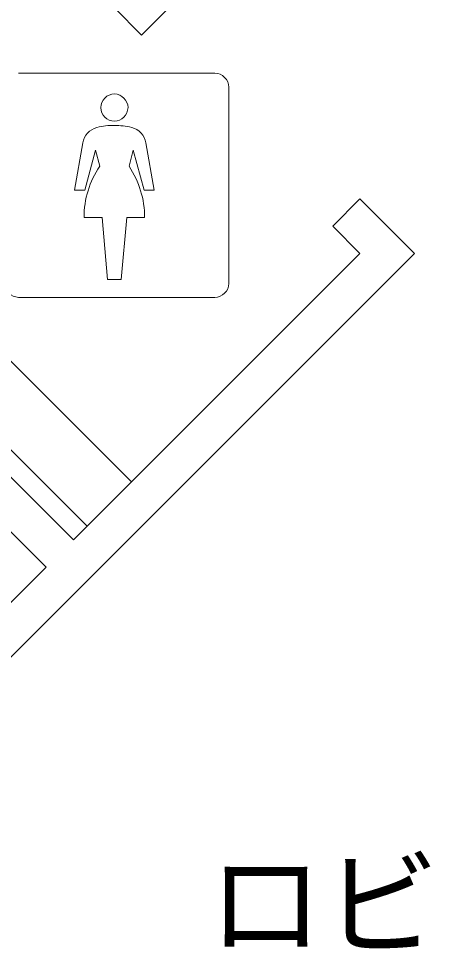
# Model space of a CAD drawing. Units: millimetres, scale not verified. Extents: x -36057 to 20255, y -22762 to 18611.
# Drawn here: x -977 to 1225, y 1103 to 5923 of the extents above; entities that cross this region are included whole.
import ezdxf
from ezdxf.enums import TextEntityAlignment as Align

# ---------------------------------------------------------------- set-up
doc = ezdxf.new("R2010")
doc.units = ezdxf.units.MM
doc.header["$LTSCALE"] = 200
for name, color, linetype, lineweight in [('1-0_121', 7, 'Continuous', 9), ('1-A', 7, 'Continuous', 9), ('1-F', 7, 'Continuous', 9)]:
    doc.layers.add(name, color=color, linetype=linetype, lineweight=lineweight)
doc.styles.add('HGｺﾞｼｯｸE', font='')
doc.styles.get('HGｺﾞｼｯｸE').set_extended_font_data('HGｺﾞｼｯｸE')

msp = doc.modelspace()

# ---------------------------------------------------------------- linework, layer by layer
at = {"layer": '1-0_121'}
for p, q in [((-5147.5, 7675), (-692.7, 3220.2)), ((-622, 3290.9), (-3061.5, 5730.5)), ((-2354.5, 5483), (-392.2, 3520.7)), ((-834.1, 3078.8), (-3004.9, 5249.6)), ((1075.1, 4705.2), (792.2, 4988)), ((1075.1, 4705.2), (-2248.3, 1381.8)), ((792.2, 4705.2), (-692.7, 3220.2)), ((-834.1, 3078.8), (-1965.5, 1947.4))]:
    msp.add_line(p, q, dxfattribs=at)
for points in [[(650.8, 6826.5), (-339.1, 5836.5), (-480.5, 5977.9), (792.2, 7250.7), (-2389.7, 10432.7)], [(792.2, 4988), (650.8, 4846.6), (792.2, 4705.2)]]:
    msp.add_lwpolyline(points, dxfattribs=at)
at = {"layer": '1-F'}
for p, q in [((-976.6, 5640.5), (40.4, 5640.5)), ((113.2, 5567.3), (113.2, 4549.7)), ((-404.1, 5157.3), (-382.4, 5240.9)), ((40.4, 4477.7), (-976.6, 4477.7))]:
    msp.add_line(p, q, dxfattribs=at)
for points in [[(-644.2, 5278.5), (-686.9, 5034.1), (-634, 5034.1), (-578.3, 5240.9), (-556, 5157.3)], [(-382.4, 5240.9), (-326.4, 5034.1), (-273.8, 5034.1), (-316.5, 5278.5)], [(-637.3, 4891.3), (-543.8, 4891.3), (-516, 4570.5), (-444.9, 4570.5), (-416.2, 4891.3), (-323.6, 4891.3)]]:
    msp.add_lwpolyline(points, dxfattribs=at)
for centre, radius, start, end in [((37.1, 5564.4), 76.2, 2.1859, 87.4687), ((-477.4, 5459.2), 73.7, 91.9856, 178.3998), ((-483.8, 5458.8), 74.2, 1.925, 87.0089), ((-477.8, 5463.8), 73.3, 181.9419, 268.3165), ((-483, 5463.8), 73.4, 272.4108, 358.0116), ((-543, 5259.3), 102.9, 105.5334, 169.2696), ((-479.3, 4977.7), 391.6, 90.096, 103.4879), ((-481.7, 4980.2), 389.1, 76.4668, 89.7445), ((-417.5, 5259.3), 102.8, 10.7881, 74.8421), ((-167.2, 4893.1), 470.1, 145.8015, 180.2159), ((-805.9, 4890.6), 482.2, 0.0859, 33.5811), ((-974.4, 4553), 75.3, 182.4813, 268.3403), ((38.4, 4552.5), 74.8, 271.5317, 357.8667)]:
    msp.add_arc(centre, radius, start, end, dxfattribs=at)

# ---------------------------------------------------------------- texts
at = {"layer": '1-A', "style": 'HGｺﾞｼｯｸE'}
msp.add_text('ロビー', height=439.9, dxfattribs=at).set_placement((3.3, 983.2), align=Align.BOTTOM_LEFT)

doc.saveas('drawing.dxf')
